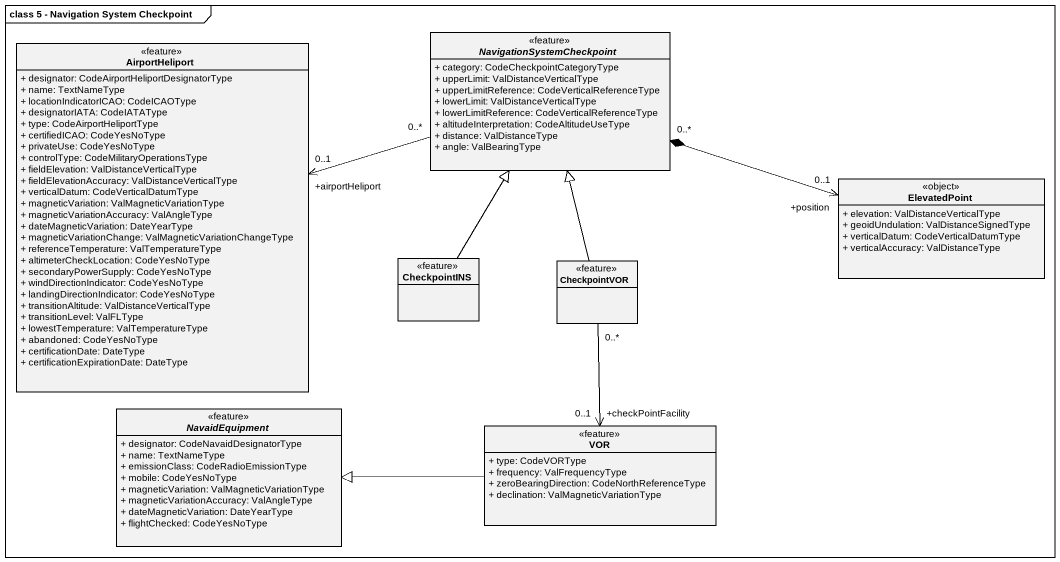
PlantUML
@startuml
mainframe class 5 - Navigation System Checkpoint
hide circle
hide empty members
skinparam classAttributeIconSize 0
class AirportHeliport <<feature>> {
  + designator: CodeAirportHeliportDesignatorType
  + name: TextNameType
  + locationIndicatorICAO: CodeICAOType
  + designatorIATA: CodeIATAType
  + type: CodeAirportHeliportType
  + certifiedICAO: CodeYesNoType
  + privateUse: CodeYesNoType
  + controlType: CodeMilitaryOperationsType
  + fieldElevation: ValDistanceVerticalType
  + fieldElevationAccuracy: ValDistanceVerticalType
  + verticalDatum: CodeVerticalDatumType
  + magneticVariation: ValMagneticVariationType
  + magneticVariationAccuracy: ValAngleType
  + dateMagneticVariation: DateYearType
  + magneticVariationChange: ValMagneticVariationChangeType
  + referenceTemperature: ValTemperatureType
  + altimeterCheckLocation: CodeYesNoType
  + secondaryPowerSupply: CodeYesNoType
  + windDirectionIndicator: CodeYesNoType
  + landingDirectionIndicator: CodeYesNoType
  + transitionAltitude: ValDistanceVerticalType
  + transitionLevel: ValFLType
  + lowestTemperature: ValTemperatureType
  + abandoned: CodeYesNoType
  + certificationDate: DateType
  + certificationExpirationDate: DateType
}
abstract class NavigationSystemCheckpoint <<feature>> {
  + category: CodeCheckpointCategoryType
  + upperLimit: ValDistanceVerticalType
  + upperLimitReference: CodeVerticalReferenceType
  + lowerLimit: ValDistanceVerticalType
  + lowerLimitReference: CodeVerticalReferenceType
  + altitudeInterpretation: CodeAltitudeUseType
  + distance: ValDistanceType
  + angle: ValBearingType
}
class ElevatedPoint <<object>> {
  + elevation: ValDistanceVerticalType
  + geoidUndulation: ValDistanceSignedType
  + verticalDatum: CodeVerticalDatumType
  + verticalAccuracy: ValDistanceType
}
class CheckpointINS <<feature>>
class CheckpointVOR <<feature>>
abstract class NavaidEquipment <<feature>> {
  + designator: CodeNavaidDesignatorType
  + name: TextNameType
  + emissionClass: CodeRadioEmissionType
  + mobile: CodeYesNoType
  + magneticVariation: ValMagneticVariationType
  + magneticVariationAccuracy: ValAngleType
  + dateMagneticVariation: DateYearType
  + flightChecked: CodeYesNoType
}
class VOR <<feature>> {
  + type: CodeVORType
  + frequency: ValFrequencyType
  + zeroBearingDirection: CodeNorthReferenceType
  + declination: ValMagneticVariationType
}
NavigationSystemCheckpoint "0..*" -left-> "+airportHeliport\n0..1" AirportHeliport
NavigationSystemCheckpoint "0..*" *-right-> "+position\n0..1" ElevatedPoint
CheckpointINS -up-|> NavigationSystemCheckpoint
CheckpointVOR -up-|> NavigationSystemCheckpoint
CheckpointVOR "0..*" --> "+checkPointFacility\n0..1" VOR
VOR -left-|> NavaidEquipment
@enduml
